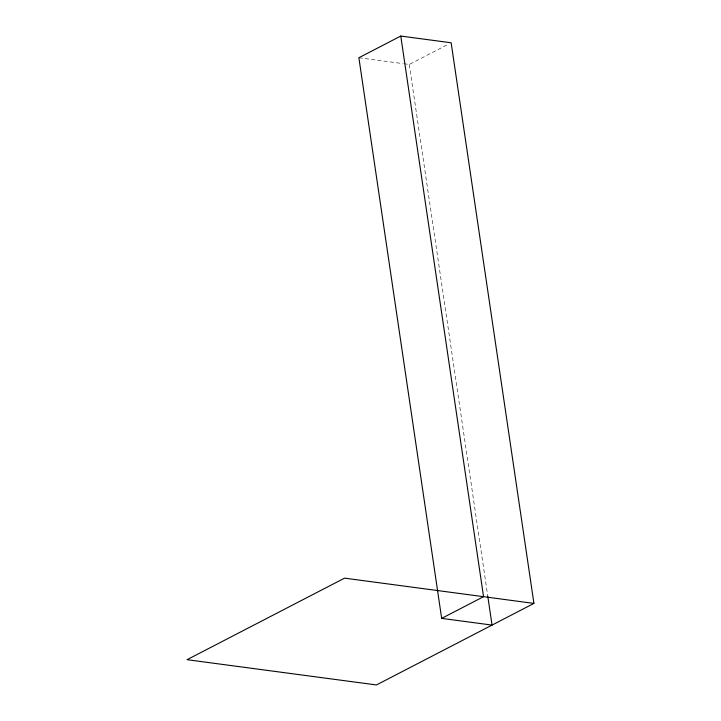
<?xml version="1.0" encoding="UTF-8"?>
<svg xmlns="http://www.w3.org/2000/svg" width="721" height="721" viewBox="0 0 721 721"><rect width="100%" height="100%" fill="white"/><g stroke="black" fill="none" stroke-linecap="round" stroke-linejoin="round"><path stroke-width="0.54" stroke-dasharray="3.6 2.7" d="M403.778 63.727L409.258 64.457L448.156 44.323M358.878 57.743L402.688 63.583M409.258 64.457L487.775 596.168"/><path stroke-width="1.08" d="M533.928 603.405L344.548 578.143L187.072 659.688L376.452 684.95L533.928 603.405L451.148 42.773L400.768 36.05L358.878 57.743L441.667 618.375L492.037 625.098L487.775 596.168M441.667 618.375L483.557 596.682L400.768 36.05"/></g></svg>
